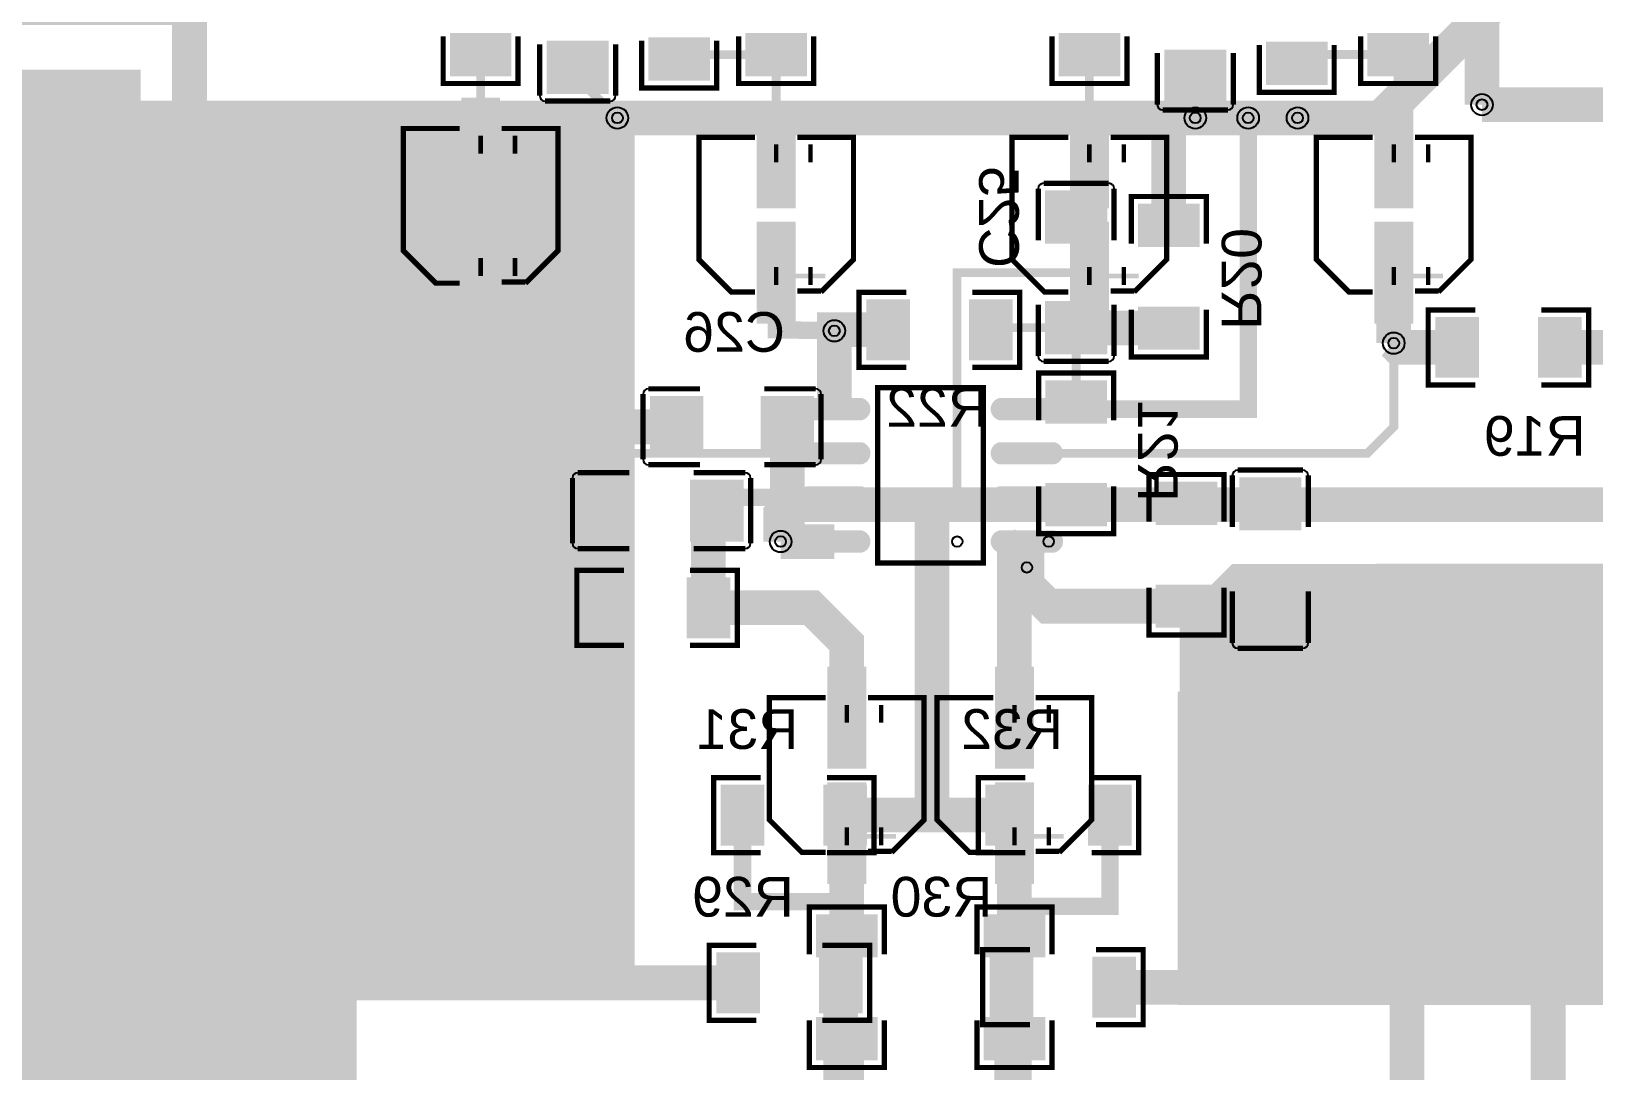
# Model space of a CAD drawing. Header units: millimetres. Extents: x 4 to 167, y 3 to 129.
# Drawn here: x 92.73 to 137.71, y 56.9 to 86.82 of the extents above; entities that cross this region are included whole.
import ezdxf

# ---------------------------------------------------------------- set-up
doc = ezdxf.new("R2010")
doc.units = ezdxf.units.MM
for name, color, linetype, true_color in [('BottomLayer', 7, 'Continuous', 0x0000ff), ('BottomPasteMaskLayer', 7, 'Continuous', 0x800000), ('BottomSilkLayer', 7, 'Continuous', 0x66cc33), ('BottomSolderMaskLayer', 7, 'Continuous', 0xaa00ff), ('Document', 7, 'Continuous', 0xffffff), ('Hole', 7, 'Continuous', 0x222222), ('Multi-Layer', 7, 'Continuous', 0xc0c0c0), ('TopLayer', 7, 'Continuous', 0xff0000), ('TopPasteMaskLayer', 7, 'Continuous', 0x808080), ('TopSilkLayer', 7, 'Continuous', 0xffcc00), ('TopSolderMaskLayer', 7, 'Continuous', 0x800080)]:
    doc.layers.add(name, color=color, linetype=linetype, true_color=true_color)
doc.styles.get("Standard").update_dxf_attribs({"font": 'arial.ttf'})

msp = doc.modelspace()

# ---------------------------------------------------------------- hatches: boundary and pattern name
at = {"layer": 'BottomLayer'}
for points in [[(109.601, 59.436), (109.601, 84.328), (89.465, 84.328), (89.338, 84.201), (89.338, 58.928)], [(123.673, 80.733), (121.945, 80.733), (121.945, 82.218), (123.673, 82.218)], [(126.327, 80.631), (124.626, 80.631), (124.626, 81.839), (126.327, 81.839)], [(117.997, 77.382), (117.997, 79.083), (116.79, 79.083), (116.79, 77.382)], [(119.747, 77.382), (119.747, 79.083), (120.955, 79.083), (120.955, 77.382)], [(123.673, 79.033), (121.945, 79.033), (121.945, 77.548), (123.673, 77.548)], [(126.327, 78.881), (124.626, 78.881), (124.626, 77.674), (126.327, 77.674)], [(134.38, 76.874), (134.38, 78.575), (133.173, 78.575), (133.173, 76.874)], [(136.13, 76.874), (136.13, 78.575), (137.338, 78.575), (137.338, 76.874)], [(123.66, 75.551), (121.959, 75.551), (121.959, 76.759), (123.66, 76.759)], [(112.053, 74.574), (112.053, 76.302), (110.568, 76.302), (110.568, 74.574)], [(113.753, 74.574), (113.753, 76.302), (115.238, 76.302), (115.238, 74.574)], [(123.66, 73.801), (121.959, 73.801), (121.959, 72.594), (123.66, 72.594)], [(126.287, 59.309), (126.287, 69.772), (126.287, 69.772), (127.508, 70.993), (142.875, 70.993), (145.034, 73.152), (163.83, 73.152), (164.338, 72.644), (164.338, 59.309), (164.338, 59.309)], [(113.806, 65.113), (113.806, 63.412), (112.599, 63.412), (112.599, 65.113)], [(115.556, 65.113), (115.556, 63.412), (116.764, 63.412), (116.764, 65.113)], [(121.426, 65.113), (121.426, 63.412), (120.219, 63.412), (120.219, 65.113)], [(123.176, 65.113), (123.176, 63.412), (124.384, 63.412), (124.384, 65.113)], [(101.971, 46.228), (101.971, 59.426), (101.981, 59.436), (90.551, 59.436), (89.535, 60.452), (89.535, 46.426), (89.338, 46.228)], [(113.679, 60.287), (113.679, 58.586), (112.472, 58.586), (112.472, 60.287)], [(115.429, 60.287), (115.429, 58.586), (116.637, 58.586), (116.637, 60.287)], [(121.553, 60.16), (121.553, 58.459), (120.346, 58.459), (120.346, 60.16)], [(123.303, 60.16), (123.303, 58.459), (124.511, 58.459), (124.511, 60.16)]]:
    msp.add_hatch(color=256, dxfattribs=at).paths.add_polyline_path(points)
at = {"layer": 'BottomPasteMaskLayer'}
for points in [[(123.573, 80.733), (123.203, 80.733), (123.103, 80.833), (123.103, 81.138), (123.003, 81.238), (122.615, 81.238), (122.515, 81.138), (122.515, 80.833), (122.415, 80.733), (122.045, 80.733), (121.945, 80.833), (121.945, 82.118), (122.045, 82.218), (123.573, 82.218), (123.673, 82.118), (123.673, 80.833)], [(126.227, 80.631), (125.865, 80.631), (125.765, 80.731), (125.765, 80.942), (125.665, 81.042), (125.287, 81.042), (125.187, 80.942), (125.187, 80.731), (125.087, 80.631), (124.726, 80.631), (124.626, 80.731), (124.626, 81.739), (124.726, 81.839), (126.227, 81.839), (126.327, 81.739), (126.327, 80.731)], [(117.997, 77.482), (117.997, 77.843), (117.897, 77.943), (117.687, 77.943), (117.587, 78.043), (117.587, 78.421), (117.687, 78.521), (117.897, 78.521), (117.997, 78.621), (117.997, 78.983), (117.897, 79.083), (116.89, 79.083), (116.79, 78.983), (116.79, 77.482), (116.89, 77.382), (117.897, 77.382)], [(119.747, 77.482), (119.747, 77.843), (119.847, 77.943), (120.058, 77.943), (120.158, 78.043), (120.158, 78.421), (120.058, 78.521), (119.847, 78.521), (119.747, 78.621), (119.747, 78.983), (119.847, 79.083), (120.855, 79.083), (120.955, 78.983), (120.955, 77.482), (120.855, 77.382), (119.847, 77.382)], [(123.573, 79.033), (123.203, 79.033), (123.103, 78.933), (123.103, 78.628), (123.003, 78.528), (122.615, 78.528), (122.515, 78.628), (122.515, 78.933), (122.415, 79.033), (122.045, 79.033), (121.945, 78.933), (121.945, 77.648), (122.045, 77.548), (123.573, 77.548), (123.673, 77.648), (123.673, 78.933)], [(126.227, 78.881), (125.865, 78.881), (125.765, 78.781), (125.765, 78.571), (125.665, 78.471), (125.287, 78.471), (125.187, 78.571), (125.187, 78.781), (125.087, 78.881), (124.726, 78.881), (124.626, 78.781), (124.626, 77.774), (124.726, 77.674), (126.227, 77.674), (126.327, 77.774), (126.327, 78.781)], [(134.38, 76.974), (134.38, 77.335), (134.28, 77.435), (134.07, 77.435), (133.97, 77.535), (133.97, 77.913), (134.07, 78.013), (134.28, 78.013), (134.38, 78.113), (134.38, 78.475), (134.28, 78.575), (133.273, 78.575), (133.173, 78.475), (133.173, 76.974), (133.273, 76.874), (134.28, 76.874)], [(136.13, 76.974), (136.13, 77.335), (136.23, 77.435), (136.441, 77.435), (136.541, 77.535), (136.541, 77.913), (136.441, 78.013), (136.23, 78.013), (136.13, 78.113), (136.13, 78.475), (136.23, 78.575), (137.238, 78.575), (137.338, 78.475), (137.338, 76.974), (137.238, 76.874), (136.23, 76.874)], [(123.56, 75.551), (123.198, 75.551), (123.098, 75.651), (123.098, 75.862), (122.998, 75.962), (122.62, 75.962), (122.52, 75.862), (122.52, 75.651), (122.42, 75.551), (122.059, 75.551), (121.959, 75.651), (121.959, 76.659), (122.059, 76.759), (123.56, 76.759), (123.66, 76.659), (123.66, 75.651)], [(112.053, 74.674), (112.053, 75.044), (111.953, 75.144), (111.648, 75.144), (111.548, 75.244), (111.548, 75.632), (111.648, 75.732), (111.953, 75.732), (112.053, 75.832), (112.053, 76.202), (111.953, 76.302), (110.668, 76.302), (110.568, 76.202), (110.568, 74.674), (110.668, 74.574), (111.953, 74.574)], [(113.753, 74.674), (113.753, 75.044), (113.853, 75.144), (114.158, 75.144), (114.258, 75.244), (114.258, 75.632), (114.158, 75.732), (113.853, 75.732), (113.753, 75.832), (113.753, 76.202), (113.853, 76.302), (115.138, 76.302), (115.238, 76.202), (115.238, 74.674), (115.138, 74.574), (113.853, 74.574)], [(123.56, 73.801), (123.198, 73.801), (123.098, 73.701), (123.098, 73.491), (122.998, 73.391), (122.62, 73.391), (122.52, 73.491), (122.52, 73.701), (122.42, 73.801), (122.059, 73.801), (121.959, 73.701), (121.959, 72.694), (122.059, 72.594), (123.56, 72.594), (123.66, 72.694), (123.66, 73.701)], [(113.806, 65.013), (113.806, 64.651), (113.706, 64.551), (113.496, 64.551), (113.396, 64.451), (113.396, 64.073), (113.496, 63.973), (113.706, 63.973), (113.806, 63.873), (113.806, 63.512), (113.706, 63.412), (112.699, 63.412), (112.599, 63.512), (112.599, 65.013), (112.699, 65.113), (113.706, 65.113)], [(115.556, 65.013), (115.556, 64.651), (115.656, 64.551), (115.867, 64.551), (115.967, 64.451), (115.967, 64.073), (115.867, 63.973), (115.656, 63.973), (115.556, 63.873), (115.556, 63.512), (115.656, 63.412), (116.664, 63.412), (116.764, 63.512), (116.764, 65.013), (116.664, 65.113), (115.656, 65.113)], [(121.426, 65.013), (121.426, 64.651), (121.326, 64.551), (121.116, 64.551), (121.016, 64.451), (121.016, 64.073), (121.116, 63.973), (121.326, 63.973), (121.426, 63.873), (121.426, 63.512), (121.326, 63.412), (120.319, 63.412), (120.219, 63.512), (120.219, 65.013), (120.319, 65.113), (121.326, 65.113)], [(123.176, 65.013), (123.176, 64.651), (123.276, 64.551), (123.487, 64.551), (123.587, 64.451), (123.587, 64.073), (123.487, 63.973), (123.276, 63.973), (123.176, 63.873), (123.176, 63.512), (123.276, 63.412), (124.284, 63.412), (124.384, 63.512), (124.384, 65.013), (124.284, 65.113), (123.276, 65.113)], [(113.679, 60.187), (113.679, 59.825), (113.579, 59.725), (113.369, 59.725), (113.269, 59.625), (113.269, 59.247), (113.369, 59.147), (113.579, 59.147), (113.679, 59.047), (113.679, 58.686), (113.579, 58.586), (112.572, 58.586), (112.472, 58.686), (112.472, 60.187), (112.572, 60.287), (113.579, 60.287)], [(115.429, 60.187), (115.429, 59.825), (115.529, 59.725), (115.74, 59.725), (115.84, 59.625), (115.84, 59.247), (115.74, 59.147), (115.529, 59.147), (115.429, 59.047), (115.429, 58.686), (115.529, 58.586), (116.537, 58.586), (116.637, 58.686), (116.637, 60.187), (116.537, 60.287), (115.529, 60.287)], [(121.553, 60.06), (121.553, 59.698), (121.453, 59.598), (121.243, 59.598), (121.143, 59.498), (121.143, 59.12), (121.243, 59.02), (121.453, 59.02), (121.553, 58.92), (121.553, 58.559), (121.453, 58.459), (120.446, 58.459), (120.346, 58.559), (120.346, 60.06), (120.446, 60.16), (121.453, 60.16)], [(123.303, 60.06), (123.303, 59.698), (123.403, 59.598), (123.614, 59.598), (123.714, 59.498), (123.714, 59.12), (123.614, 59.02), (123.403, 59.02), (123.303, 58.92), (123.303, 58.559), (123.403, 58.459), (124.411, 58.459), (124.511, 58.559), (124.511, 60.06), (124.411, 60.16), (123.403, 60.16)]]:
    msp.add_hatch(color=256, dxfattribs=at).paths.add_polyline_path(points)
at = {"layer": 'BottomSolderMaskLayer'}
for points in [[(123.703, 80.711), (121.916, 80.711), (121.916, 82.24), (123.703, 82.24)], [(126.363, 80.613), (124.59, 80.613), (124.59, 81.857), (126.363, 81.857)], [(118.023, 77.356), (118.023, 79.108), (116.764, 79.108), (116.764, 77.356)], [(119.722, 77.356), (119.722, 79.108), (120.98, 79.108), (120.98, 77.356)], [(123.703, 79.055), (121.916, 79.055), (121.916, 77.526), (123.703, 77.526)], [(126.363, 78.899), (124.59, 78.899), (124.59, 77.656), (126.363, 77.656)], [(134.406, 76.848), (134.406, 78.6), (133.147, 78.6), (133.147, 76.848)], [(136.105, 76.848), (136.105, 78.6), (137.363, 78.6), (137.363, 76.848)], [(123.696, 75.533), (121.923, 75.533), (121.923, 76.777), (123.696, 76.777)], [(112.079, 74.549), (112.079, 76.328), (110.543, 76.328), (110.543, 74.549)], [(113.728, 74.549), (113.728, 76.328), (115.264, 76.328), (115.264, 74.549)], [(123.696, 73.819), (121.923, 73.819), (121.923, 72.576), (123.696, 72.576)], [(113.832, 65.138), (113.832, 63.386), (112.573, 63.386), (112.573, 65.138)], [(115.531, 65.138), (115.531, 63.386), (116.789, 63.386), (116.789, 65.138)], [(121.452, 65.138), (121.452, 63.386), (120.193, 63.386), (120.193, 65.138)], [(123.151, 65.138), (123.151, 63.386), (124.409, 63.386), (124.409, 65.138)], [(113.705, 60.312), (113.705, 58.56), (112.446, 58.56), (112.446, 60.312)], [(115.404, 60.312), (115.404, 58.56), (116.662, 58.56), (116.662, 60.312)], [(121.579, 60.185), (121.579, 58.433), (120.32, 58.433), (120.32, 60.185)], [(123.278, 60.185), (123.278, 58.433), (124.536, 58.433), (124.536, 60.185)]]:
    msp.add_hatch(color=256, dxfattribs=at).paths.add_polyline_path(points)
at = {"layer": 'Document'}
for points in [[(105.6, 83.819), (105.729, 83.819), (105.729, 83.303), (105.6, 83.303)], [(114.109, 83.565), (114.238, 83.565), (114.238, 83.049), (114.109, 83.049)], [(123.126, 83.565), (123.255, 83.565), (123.255, 83.049), (123.126, 83.049)], [(131.889, 83.565), (132.018, 83.565), (132.018, 83.049), (131.889, 83.049)], [(105.234, 79.97), (106.094, 79.97), (106.094, 80.099), (105.234, 80.099)], [(105.6, 79.777), (105.729, 79.777), (105.729, 80.293), (105.6, 80.293)], [(113.743, 79.716), (114.603, 79.716), (114.603, 79.845), (113.743, 79.845)], [(114.109, 79.523), (114.238, 79.523), (114.238, 80.039), (114.109, 80.039)], [(122.76, 79.716), (123.62, 79.716), (123.62, 79.845), (122.76, 79.845)], [(123.126, 79.523), (123.255, 79.523), (123.255, 80.039), (123.126, 80.039)], [(131.523, 79.716), (132.383, 79.716), (132.383, 79.845), (131.523, 79.845)], [(131.889, 79.523), (132.018, 79.523), (132.018, 80.039), (131.889, 80.039)], [(116.141, 67.436), (116.27, 67.436), (116.27, 66.92), (116.141, 66.92)], [(120.967, 67.436), (121.096, 67.436), (121.096, 66.92), (120.967, 66.92)], [(116.141, 63.394), (116.27, 63.394), (116.27, 63.91), (116.141, 63.91)], [(120.967, 63.394), (121.096, 63.394), (121.096, 63.91), (120.967, 63.91)], [(115.775, 63.587), (116.635, 63.587), (116.635, 63.716), (115.775, 63.716)], [(120.601, 63.587), (121.461, 63.587), (121.461, 63.716), (120.601, 63.716)]]:
    msp.add_hatch(color=256, dxfattribs=at).paths.add_polyline_path(points)
at = {"layer": 'TopLayer'}
for points in [[(104.814, 86.755), (106.515, 86.755), (106.515, 85.548), (104.814, 85.548)], [(107.594, 86.526), (109.322, 86.526), (109.322, 85.041), (107.594, 85.041)], [(110.529, 86.628), (112.23, 86.628), (112.23, 85.421), (110.529, 85.421)], [(113.323, 86.755), (115.024, 86.755), (115.024, 85.548), (113.323, 85.548)], [(122.34, 86.755), (124.041, 86.755), (124.041, 85.548), (122.34, 85.548)], [(128.309, 86.501), (130.01, 86.501), (130.01, 85.294), (128.309, 85.294)], [(131.23, 86.755), (132.931, 86.755), (132.931, 85.548), (131.23, 85.548)], [(125.374, 86.272), (127.102, 86.272), (127.102, 84.787), (125.374, 84.787)], [(105.114, 82.049), (105.114, 84.849), (106.214, 84.849), (106.214, 82.049)], [(113.623, 81.795), (113.623, 84.595), (114.723, 84.595), (114.723, 81.795)], [(122.64, 81.795), (122.64, 84.595), (123.74, 84.595), (123.74, 81.795)], [(131.403, 81.795), (131.403, 84.595), (132.503, 84.595), (132.503, 81.795)], [(105.114, 78.728), (105.114, 81.528), (106.214, 81.528), (106.214, 78.728)], [(113.623, 78.474), (113.623, 81.274), (114.723, 81.274), (114.723, 78.474)], [(122.64, 78.474), (122.64, 81.274), (123.74, 81.274), (123.74, 78.474)], [(131.403, 78.474), (131.403, 81.274), (132.503, 81.274), (132.503, 78.474)], [(115.117, 75.652, -0.785398), (115.117, 76.24), (116.574, 76.24, -0.785398), (116.574, 75.652)], [(120.662, 75.652, -0.785398), (120.662, 76.24), (122.119, 76.24, -0.785398), (122.119, 75.652)], [(115.117, 74.382, -0.785398), (115.117, 74.97), (116.574, 74.97, -0.785398), (116.574, 74.382)], [(120.662, 74.382, -0.785398), (120.662, 74.97), (122.119, 74.97, -0.785398), (122.119, 74.382)], [(110.021, 72.161), (110.021, 73.889), (108.536, 73.889), (108.536, 72.161)], [(111.721, 72.161), (111.721, 73.889), (113.206, 73.889), (113.206, 72.161)], [(125.134, 72.63), (126.835, 72.63), (126.835, 73.838), (125.134, 73.838)], [(127.533, 72.478), (129.261, 72.478), (129.261, 73.963), (127.533, 73.963)], [(115.117, 73.112, -0.785398), (115.117, 73.7), (116.574, 73.7, -0.785398), (116.574, 73.112)], [(120.662, 73.112, -0.785398), (120.662, 73.7), (122.119, 73.7, -0.785398), (122.119, 73.112)], [(153.924, 72.009), (153.924, 73.66), (144.907, 73.66), (142.748, 71.501), (131.445, 71.501), (131.445, 68.834), (130.429, 67.818), (125.73, 67.818), (125.73, 58.801), (153.797, 58.801), (153.924, 58.928)], [(115.117, 71.842, -0.785398), (115.117, 72.43), (116.574, 72.43, -0.785398), (116.574, 71.842)], [(120.662, 71.842, -0.785398), (120.662, 72.43), (122.119, 72.43, -0.785398), (122.119, 71.842)], [(109.869, 69.381), (109.869, 71.082), (108.662, 71.082), (108.662, 69.381)], [(111.619, 69.381), (111.619, 71.082), (112.827, 71.082), (112.827, 69.381)], [(125.134, 70.88), (126.835, 70.88), (126.835, 69.673), (125.134, 69.673)], [(127.533, 70.778), (129.261, 70.778), (129.261, 69.293), (127.533, 69.293)], [(115.655, 65.666), (115.655, 68.466), (116.755, 68.466), (116.755, 65.666)], [(120.481, 65.666), (120.481, 68.466), (121.581, 68.466), (121.581, 65.666)], [(115.655, 62.345), (115.655, 65.145), (116.755, 65.145), (116.755, 62.345)], [(120.481, 62.345), (120.481, 65.145), (121.581, 65.145), (121.581, 62.345)], [(117.056, 60.184), (115.355, 60.184), (115.355, 61.392), (117.056, 61.392)], [(121.882, 60.184), (120.181, 60.184), (120.181, 61.392), (121.882, 61.392)], [(117.056, 58.434), (115.355, 58.434), (115.355, 57.227), (117.056, 57.227)], [(121.882, 58.434), (120.181, 58.434), (120.181, 57.227), (121.882, 57.227)]]:
    msp.add_hatch(color=256, dxfattribs=at).paths.add_polyline_path(points)
at = {"layer": 'TopPasteMaskLayer'}
for points in [[(104.914, 86.755), (105.275, 86.755), (105.375, 86.655), (105.375, 86.445), (105.475, 86.345), (105.853, 86.345), (105.953, 86.445), (105.953, 86.655), (106.053, 86.755), (106.415, 86.755), (106.515, 86.655), (106.515, 85.648), (106.415, 85.548), (104.914, 85.548), (104.814, 85.648), (104.814, 86.655)], [(107.694, 86.526), (108.064, 86.526), (108.164, 86.426), (108.164, 86.121), (108.264, 86.021), (108.652, 86.021), (108.752, 86.121), (108.752, 86.426), (108.852, 86.526), (109.222, 86.526), (109.322, 86.426), (109.322, 85.141), (109.222, 85.041), (107.694, 85.041), (107.594, 85.141), (107.594, 86.426)], [(110.629, 86.628), (110.99, 86.628), (111.09, 86.528), (111.09, 86.318), (111.19, 86.218), (111.568, 86.218), (111.668, 86.318), (111.668, 86.528), (111.768, 86.628), (112.13, 86.628), (112.23, 86.528), (112.23, 85.521), (112.13, 85.421), (110.629, 85.421), (110.529, 85.521), (110.529, 86.528)], [(113.423, 86.755), (113.784, 86.755), (113.884, 86.655), (113.884, 86.445), (113.984, 86.345), (114.362, 86.345), (114.462, 86.445), (114.462, 86.655), (114.562, 86.755), (114.924, 86.755), (115.024, 86.655), (115.024, 85.648), (114.924, 85.548), (113.423, 85.548), (113.323, 85.648), (113.323, 86.655)], [(122.44, 86.755), (122.801, 86.755), (122.901, 86.655), (122.901, 86.445), (123.001, 86.345), (123.379, 86.345), (123.479, 86.445), (123.479, 86.655), (123.579, 86.755), (123.941, 86.755), (124.041, 86.655), (124.041, 85.648), (123.941, 85.548), (122.44, 85.548), (122.34, 85.648), (122.34, 86.655)], [(128.409, 86.501), (128.77, 86.501), (128.87, 86.401), (128.87, 86.191), (128.97, 86.091), (129.348, 86.091), (129.448, 86.191), (129.448, 86.401), (129.548, 86.501), (129.91, 86.501), (130.01, 86.401), (130.01, 85.394), (129.91, 85.294), (128.409, 85.294), (128.309, 85.394), (128.309, 86.401)], [(131.33, 86.755), (131.691, 86.755), (131.791, 86.655), (131.791, 86.445), (131.891, 86.345), (132.269, 86.345), (132.369, 86.445), (132.369, 86.655), (132.469, 86.755), (132.831, 86.755), (132.931, 86.655), (132.931, 85.648), (132.831, 85.548), (131.33, 85.548), (131.23, 85.648), (131.23, 86.655)], [(125.474, 86.272), (125.845, 86.272), (125.945, 86.172), (125.945, 85.867), (126.045, 85.767), (126.432, 85.767), (126.532, 85.867), (126.532, 86.172), (126.632, 86.272), (127.002, 86.272), (127.102, 86.172), (127.102, 84.887), (127.002, 84.787), (125.474, 84.787), (125.374, 84.887), (125.374, 86.172)], [(105.114, 82.049), (105.114, 84.849), (106.214, 84.849), (106.214, 82.049)], [(113.623, 81.795), (113.623, 84.595), (114.723, 84.595), (114.723, 81.795)], [(122.64, 81.795), (122.64, 84.595), (123.74, 84.595), (123.74, 81.795)], [(131.403, 81.795), (131.403, 84.595), (132.503, 84.595), (132.503, 81.795)], [(105.114, 78.728), (105.114, 81.528), (106.214, 81.528), (106.214, 78.728)], [(113.623, 78.474), (113.623, 81.274), (114.723, 81.274), (114.723, 78.474)], [(122.64, 78.474), (122.64, 81.274), (123.74, 81.274), (123.74, 78.474)], [(131.403, 78.474), (131.403, 81.274), (132.503, 81.274), (132.503, 78.474)], [(115.117, 75.652, -0.785398), (115.117, 76.24), (116.574, 76.24, -0.785398), (116.574, 75.652)], [(120.662, 75.652, -0.785398), (120.662, 76.24), (122.119, 76.24, -0.785398), (122.119, 75.652)], [(115.117, 74.382, -0.785398), (115.117, 74.97), (116.574, 74.97, -0.785398), (116.574, 74.382)], [(120.662, 74.382, -0.785398), (120.662, 74.97), (122.119, 74.97, -0.785398), (122.119, 74.382)], [(110.021, 72.261), (110.021, 72.631), (109.921, 72.731), (109.616, 72.731), (109.516, 72.831), (109.516, 73.219), (109.616, 73.319), (109.921, 73.319), (110.021, 73.419), (110.021, 73.789), (109.921, 73.889), (108.636, 73.889), (108.536, 73.789), (108.536, 72.261), (108.636, 72.161), (109.921, 72.161)], [(111.721, 72.261), (111.721, 72.631), (111.821, 72.731), (112.126, 72.731), (112.226, 72.831), (112.226, 73.219), (112.126, 73.319), (111.821, 73.319), (111.721, 73.419), (111.721, 73.789), (111.821, 73.889), (113.106, 73.889), (113.206, 73.789), (113.206, 72.261), (113.106, 72.161), (111.821, 72.161)], [(125.234, 72.63), (125.595, 72.63), (125.695, 72.73), (125.695, 72.941), (125.795, 73.041), (126.173, 73.041), (126.273, 72.941), (126.273, 72.73), (126.373, 72.63), (126.735, 72.63), (126.835, 72.73), (126.835, 73.738), (126.735, 73.838), (125.234, 73.838), (125.134, 73.738), (125.134, 72.73)], [(127.633, 72.478), (128.004, 72.478), (128.104, 72.578), (128.104, 72.883), (128.204, 72.983), (128.591, 72.983), (128.691, 72.883), (128.691, 72.578), (128.791, 72.478), (129.161, 72.478), (129.261, 72.578), (129.261, 73.863), (129.161, 73.963), (127.633, 73.963), (127.533, 73.863), (127.533, 72.578)], [(115.117, 73.112, -0.785398), (115.117, 73.7), (116.574, 73.7, -0.785398), (116.574, 73.112)], [(120.662, 73.112, -0.785398), (120.662, 73.7), (122.119, 73.7, -0.785398), (122.119, 73.112)], [(115.117, 71.842, -0.785398), (115.117, 72.43), (116.574, 72.43, -0.785398), (116.574, 71.842)], [(120.662, 71.842, -0.785398), (120.662, 72.43), (122.119, 72.43, -0.785398), (122.119, 71.842)], [(109.869, 69.481), (109.869, 69.842), (109.769, 69.942), (109.559, 69.942), (109.459, 70.042), (109.459, 70.42), (109.559, 70.52), (109.769, 70.52), (109.869, 70.62), (109.869, 70.982), (109.769, 71.082), (108.762, 71.082), (108.662, 70.982), (108.662, 69.481), (108.762, 69.381), (109.769, 69.381)], [(111.619, 69.481), (111.619, 69.842), (111.719, 69.942), (111.93, 69.942), (112.03, 70.042), (112.03, 70.42), (111.93, 70.52), (111.719, 70.52), (111.619, 70.62), (111.619, 70.982), (111.719, 71.082), (112.727, 71.082), (112.827, 70.982), (112.827, 69.481), (112.727, 69.381), (111.719, 69.381)], [(125.234, 70.88), (125.595, 70.88), (125.695, 70.78), (125.695, 70.57), (125.795, 70.47), (126.173, 70.47), (126.273, 70.57), (126.273, 70.78), (126.373, 70.88), (126.735, 70.88), (126.835, 70.78), (126.835, 69.773), (126.735, 69.673), (125.234, 69.673), (125.134, 69.773), (125.134, 70.78)], [(127.633, 70.778), (128.004, 70.778), (128.104, 70.678), (128.104, 70.373), (128.204, 70.273), (128.591, 70.273), (128.691, 70.373), (128.691, 70.678), (128.791, 70.778), (129.161, 70.778), (129.261, 70.678), (129.261, 69.393), (129.161, 69.293), (127.633, 69.293), (127.533, 69.393), (127.533, 70.678)], [(115.655, 65.666), (115.655, 68.466), (116.755, 68.466), (116.755, 65.666)], [(120.481, 65.666), (120.481, 68.466), (121.581, 68.466), (121.581, 65.666)], [(115.655, 62.345), (115.655, 65.145), (116.755, 65.145), (116.755, 62.345)], [(120.481, 62.345), (120.481, 65.145), (121.581, 65.145), (121.581, 62.345)], [(116.956, 60.184), (116.594, 60.184), (116.494, 60.284), (116.494, 60.495), (116.394, 60.595), (116.016, 60.595), (115.916, 60.495), (115.916, 60.284), (115.816, 60.184), (115.455, 60.184), (115.355, 60.284), (115.355, 61.292), (115.455, 61.392), (116.956, 61.392), (117.056, 61.292), (117.056, 60.284)], [(121.782, 60.184), (121.42, 60.184), (121.32, 60.284), (121.32, 60.495), (121.22, 60.595), (120.842, 60.595), (120.742, 60.495), (120.742, 60.284), (120.642, 60.184), (120.281, 60.184), (120.181, 60.284), (120.181, 61.292), (120.281, 61.392), (121.782, 61.392), (121.882, 61.292), (121.882, 60.284)], [(116.956, 58.434), (116.594, 58.434), (116.494, 58.334), (116.494, 58.124), (116.394, 58.024), (116.016, 58.024), (115.916, 58.124), (115.916, 58.334), (115.816, 58.434), (115.455, 58.434), (115.355, 58.334), (115.355, 57.327), (115.455, 57.227), (116.956, 57.227), (117.056, 57.327), (117.056, 58.334)], [(121.782, 58.434), (121.42, 58.434), (121.32, 58.334), (121.32, 58.124), (121.22, 58.024), (120.842, 58.024), (120.742, 58.124), (120.742, 58.334), (120.642, 58.434), (120.281, 58.434), (120.181, 58.334), (120.181, 57.327), (120.281, 57.227), (121.782, 57.227), (121.882, 57.327), (121.882, 58.334)]]:
    msp.add_hatch(color=256, dxfattribs=at).paths.add_polyline_path(points)
at = {"layer": 'TopSilkLayer'}
for points in [[(106.589, 83.819), (106.718, 83.819), (106.718, 83.303), (106.589, 83.303)], [(115.098, 83.565), (115.227, 83.565), (115.227, 83.049), (115.098, 83.049)], [(124.115, 83.565), (124.244, 83.565), (124.244, 83.049), (124.115, 83.049)], [(132.878, 83.565), (133.007, 83.565), (133.007, 83.049), (132.878, 83.049)], [(106.223, 79.97), (107.083, 79.97), (107.083, 80.099), (106.223, 80.099)], [(106.589, 79.777), (106.718, 79.777), (106.718, 80.293), (106.589, 80.293)], [(114.732, 79.716), (115.592, 79.716), (115.592, 79.845), (114.732, 79.845)], [(115.098, 79.523), (115.227, 79.523), (115.227, 80.039), (115.098, 80.039)], [(123.749, 79.716), (124.609, 79.716), (124.609, 79.845), (123.749, 79.845)], [(124.115, 79.523), (124.244, 79.523), (124.244, 80.039), (124.115, 80.039)], [(132.512, 79.716), (133.372, 79.716), (133.372, 79.845), (132.512, 79.845)], [(132.878, 79.523), (133.007, 79.523), (133.007, 80.039), (132.878, 80.039)], [(117.13, 67.436), (117.259, 67.436), (117.259, 66.92), (117.13, 66.92)], [(121.956, 67.436), (122.085, 67.436), (122.085, 66.92), (121.956, 66.92)], [(117.13, 63.394), (117.259, 63.394), (117.259, 63.91), (117.13, 63.91)], [(121.956, 63.394), (122.085, 63.394), (122.085, 63.91), (121.956, 63.91)], [(116.764, 63.587), (117.624, 63.587), (117.624, 63.716), (116.764, 63.716)], [(121.59, 63.587), (122.45, 63.587), (122.45, 63.716), (121.59, 63.716)]]:
    msp.add_hatch(color=256, dxfattribs=at).paths.add_polyline_path(points)
at = {"layer": 'TopSolderMaskLayer'}
for points in [[(104.778, 86.773), (106.55, 86.773), (106.55, 85.53), (104.778, 85.53)], [(107.565, 86.548), (109.352, 86.548), (109.352, 85.019), (107.565, 85.019)], [(110.493, 86.646), (112.265, 86.646), (112.265, 85.403), (110.493, 85.403)], [(113.287, 86.773), (115.06, 86.773), (115.06, 85.53), (113.287, 85.53)], [(122.304, 86.773), (124.077, 86.773), (124.077, 85.53), (122.304, 85.53)], [(128.273, 86.519), (130.046, 86.519), (130.046, 85.276), (128.273, 85.276)], [(131.194, 86.773), (132.967, 86.773), (132.967, 85.53), (131.194, 85.53)], [(125.345, 86.294), (127.132, 86.294), (127.132, 84.765), (125.345, 84.765)], [(105.104, 81.984), (105.104, 84.913), (106.224, 84.913), (106.224, 81.984)], [(113.613, 81.73), (113.613, 84.659), (114.733, 84.659), (114.733, 81.73)], [(122.63, 81.73), (122.63, 84.659), (123.75, 84.659), (123.75, 81.73)], [(131.393, 81.73), (131.393, 84.659), (132.513, 84.659), (132.513, 81.73)], [(105.104, 78.663), (105.104, 81.592), (106.224, 81.592), (106.224, 78.663)], [(113.613, 78.409), (113.613, 81.338), (114.733, 81.338), (114.733, 78.409)], [(122.63, 78.409), (122.63, 81.338), (123.75, 81.338), (123.75, 78.409)], [(131.393, 78.409), (131.393, 81.338), (132.513, 81.338), (132.513, 78.409)], [(115.054, 75.627, -0.785398), (115.054, 76.266), (116.637, 76.266, -0.785398), (116.637, 75.627)], [(120.599, 75.627, -0.785398), (120.599, 76.266), (122.182, 76.266, -0.785398), (122.182, 75.627)], [(115.054, 74.357, -0.785398), (115.054, 74.996), (116.637, 74.996, -0.785398), (116.637, 74.357)], [(120.599, 74.357, -0.785398), (120.599, 74.996), (122.182, 74.996, -0.785398), (122.182, 74.357)], [(110.047, 72.136), (110.047, 73.915), (108.511, 73.915), (108.511, 72.136)], [(111.696, 72.136), (111.696, 73.915), (113.232, 73.915), (113.232, 72.136)], [(125.098, 72.612), (126.871, 72.612), (126.871, 73.856), (125.098, 73.856)], [(127.504, 72.456), (129.291, 72.456), (129.291, 73.985), (127.504, 73.985)], [(115.054, 73.087, -0.785398), (115.054, 73.726), (116.637, 73.726, -0.785398), (116.637, 73.087)], [(120.599, 73.087, -0.785398), (120.599, 73.726), (122.182, 73.726, -0.785398), (122.182, 73.087)], [(115.054, 71.817, -0.785398), (115.054, 72.456), (116.637, 72.456, -0.785398), (116.637, 71.817)], [(120.599, 71.817, -0.785398), (120.599, 72.456), (122.182, 72.456, -0.785398), (122.182, 71.817)], [(109.895, 69.355), (109.895, 71.107), (108.636, 71.107), (108.636, 69.355)], [(111.594, 69.355), (111.594, 71.107), (112.852, 71.107), (112.852, 69.355)], [(125.098, 70.898), (126.871, 70.898), (126.871, 69.655), (125.098, 69.655)], [(127.504, 70.8), (129.291, 70.8), (129.291, 69.271), (127.504, 69.271)], [(115.645, 65.601), (115.645, 68.53), (116.765, 68.53), (116.765, 65.601)], [(120.471, 65.601), (120.471, 68.53), (121.591, 68.53), (121.591, 65.601)], [(115.645, 62.28), (115.645, 65.209), (116.765, 65.209), (116.765, 62.28)], [(120.471, 62.28), (120.471, 65.209), (121.591, 65.209), (121.591, 62.28)], [(117.092, 60.166), (115.319, 60.166), (115.319, 61.41), (117.092, 61.41)], [(121.918, 60.166), (120.145, 60.166), (120.145, 61.41), (121.918, 61.41)], [(117.092, 58.452), (115.319, 58.452), (115.319, 57.209), (117.092, 57.209)], [(121.918, 58.452), (120.145, 58.452), (120.145, 57.209), (121.918, 57.209)]]:
    msp.add_hatch(color=256, dxfattribs=at).paths.add_polyline_path(points)

# ---------------------------------------------------------------- linework, layer by layer
at = {"layer": 'BottomLayer'}
for points, const_width in [([(129.183, 84.328), (131.572, 84.328), (135.763, 88.519), (136.906, 88.519)], 1), ([(134.493, 84.709), (149.814, 84.709)], 1), ([(109.601, 84.328), (89.338, 84.328)], 1), ([(109.601, 84.328), (127.762, 84.328)], 1), ([(109.601, 84.328), (109.601, 59.436)], 1), ([(125.476, 81.234), (125.476, 84.328)], 1), ([(127.762, 84.328), (129.183, 84.328)], 1), ([(122.809, 81.476), (122.809, 84.328)], 0.254), ([(115.845, 78.202), (115.845, 78.232), (117.394, 78.232)], 1), ([(122.809, 78.291), (125.476, 78.278)], 1), ([(120.351, 78.232), (120.409, 78.291), (122.809, 78.291)], 0.254), ([(122.809, 76.154), (122.809, 78.291)], 0.254), ([(131.953, 77.846), (132.076, 77.724), (133.776, 77.724)], 1), ([(122.809, 73.198), (140.762, 73.198), (141.941, 74.376), (141.941, 77.724)], 1), ([(136.734, 77.724), (138.983, 77.724)], 1), ([(111.311, 75.438), (108.839, 75.438)], 1), ([(114.496, 75.438), (114.496, 72.332), (114.3, 72.136)], 1), ([(122.809, 73.198), (114.6, 73.198), (114.3, 72.898), (114.3, 72.136)], 1), ([(118.66, 73.198), (118.66, 64.262)], 1), ([(126.287, 59.309), (126.287, 69.772), (127.508, 70.993), (142.875, 70.993), (145.034, 73.152), (164.338, 73.152)], 1), ([(116.033, 59.436), (116.033, 61.768), (113.203, 61.768), (113.203, 64.262)], 0.5), ([(116.16, 64.262), (120.822, 64.262)], 1), ([(120.95, 59.309), (120.95, 61.64), (123.78, 61.64), (123.78, 64.262)], 0.5), ([(113.076, 59.436), (89.337, 59.436)], 1), ([(116.205, 56.515), (116.033, 56.687), (116.033, 59.436)], 1), ([(101.844, 51.562), (101.844, 59.436), (97.145, 59.436)], 0.5), ([(121.031, 56.388), (120.949, 56.47), (120.949, 59.309)], 1), ([(123.907, 59.309), (164.338, 59.309)], 1), ([(132.334, 49.853), (132.334, 59.309)], 1), ([(136.398, 49.853), (136.398, 59.309)], 1)]:
    msp.add_lwpolyline(points, dxfattribs=dict(at, const_width=const_width))
at = {"layer": 'BottomSilkLayer', "const_width": 0.152}
for points in [[(121.717, 82.294), (121.717, 80.809)], [(123.749, 82.447), (121.869, 82.447)], [(123.902, 80.809), (123.902, 82.294)], [(126.555, 80.707), (126.555, 82.067), (124.397, 82.067), (124.397, 80.707)], [(117.921, 77.153), (116.561, 77.153), (116.561, 79.311), (117.921, 79.311)], [(119.823, 77.153), (121.183, 77.153), (121.183, 79.311), (119.823, 79.311)], [(121.717, 77.472), (121.717, 78.957)], [(123.902, 78.957), (123.902, 77.472)], [(126.555, 78.805), (126.555, 77.445), (124.397, 77.445), (124.397, 78.805)], [(134.304, 76.645), (132.944, 76.645), (132.944, 78.803), (134.304, 78.803)], [(136.206, 76.645), (137.566, 76.645), (137.566, 78.803), (136.206, 78.803)], [(123.749, 77.32), (121.869, 77.32)], [(123.888, 75.627), (123.888, 76.987), (121.73, 76.987), (121.73, 75.627)], [(110.492, 76.531), (111.977, 76.531)], [(115.314, 76.531), (113.829, 76.531)], [(110.34, 74.498), (110.34, 76.378)], [(115.467, 74.498), (115.467, 76.378)], [(111.977, 74.346), (110.492, 74.346)], [(113.829, 74.346), (115.314, 74.346)], [(123.888, 73.725), (123.888, 72.365), (121.73, 72.365), (121.73, 73.725)], [(113.73, 65.341), (112.37, 65.341), (112.37, 63.183), (113.73, 63.183)], [(115.632, 65.341), (116.992, 65.341), (116.992, 63.183), (115.632, 63.183)], [(121.35, 65.341), (119.99, 65.341), (119.99, 63.183), (121.35, 63.183)], [(123.252, 65.341), (124.612, 65.341), (124.612, 63.183), (123.252, 63.183)], [(113.603, 60.515), (112.243, 60.515), (112.243, 58.357), (113.603, 58.357)], [(115.505, 60.515), (116.865, 60.515), (116.865, 58.357), (115.505, 58.357)], [(121.477, 60.388), (120.117, 60.388), (120.117, 58.23), (121.477, 58.23)], [(123.379, 60.388), (124.739, 60.388), (124.739, 58.23), (123.379, 58.23)]]:
    msp.add_lwpolyline(points, dxfattribs=at)
at = {"layer": 'BottomSilkLayer'}
for centre, start, end in [((121.869, 82.294), 90, 180), ((123.749, 82.294), 0, 90), ((121.869, 77.472), 180, 270), ((123.749, 77.472), 270, 0), ((110.492, 76.378), 90, 180), ((115.314, 76.378), 0, 90), ((110.492, 74.498), 180, 270), ((115.314, 74.498), 270, 360)]:
    msp.add_arc(centre, 0.152, start, end, dxfattribs=at)
at = {"layer": 'Document'}
msp.add_circle((122.018, 72.136), 0.15, dxfattribs=at)
at = {"layer": 'Hole'}
for centre in [(134.493, 84.709), (109.601, 84.328), (126.238, 84.328), (127.762, 84.328), (129.183, 84.328), (115.846, 78.201), (131.953, 77.846), (114.3, 72.136)]:
    msp.add_circle(centre, 0.155, dxfattribs=at)
at = {"layer": 'Multi-Layer'}
for centre in [(109.601, 84.328), (126.238, 84.328), (127.762, 84.328), (129.183, 84.328), (134.493, 84.709), (115.846, 78.201), (131.953, 77.846), (114.3, 72.136)]:
    msp.add_circle(centre, 0.31, dxfattribs=at)
at = {"layer": 'TopLayer'}
for points, const_width in [([(134.493, 88.9), (134.493, 84.709)], 1), ([(154.94, 44.666), (151.854, 44.666), (150.876, 43.688), (150.876, 41.529), (147.828, 38.481), (98.171, 38.481), (97.282, 39.37), (97.282, 87.503), (84.582, 87.503)], 1), ([(105.664, 86.151), (105.664, 83.449)], 0.254), ([(111.379, 86.024), (111.506, 86.151), (114.173, 86.151)], 0.254), ([(114.173, 86.151), (114.173, 83.195)], 0.254), ([(123.19, 86.151), (123.19, 83.195)], 0.254), ([(126.238, 85.53), (126.238, 84.328)], 1), ([(129.159, 85.898), (129.413, 86.152), (132.08, 86.152)], 0.254), ([(132.08, 86.151), (132.08, 83.322), (131.953, 83.195)], 0.254), ([(150.368, 35.738), (150.368, 36.703), (95.377, 36.703), (95.377, 85.217), (81.28, 85.217)], 1), ([(108.458, 85.784), (108.458, 85.471), (109.601, 84.328)], 0.254), ([(150.241, 20.493), (150.241, 22.987), (146.304, 22.987), (146.304, 34.798), (93.599, 34.798), (93.599, 83.185), (74.93, 83.185), (74.93, 84.709)], 1), ([(127.762, 84.328), (127.762, 75.946), (121.391, 75.946)], 0.5), ([(126.238, 84.328), (126.238, 84.328), (127.762, 84.328)], 1), ([(127.762, 84.328), (129.183, 84.328)], 1), ([(105.664, 80.127), (105.664, 75.819), (106.807, 74.676), (115.845, 74.676)], 0.254), ([(114.173, 79.873), (114.173, 78.232), (115.845, 78.202)], 0.5), ([(131.953, 77.846), (131.953, 79.873)], 1), ([(123.19, 79.873), (119.38, 79.873), (119.38, 73.406), (121.392, 73.406)], 0.254), ([(131.953, 77.846), (131.953, 79.874)], 0.254), ([(115.846, 78.201), (115.846, 78.201), (115.846, 75.946)], 1), ([(121.392, 74.676), (131.191, 74.676), (131.953, 75.438), (131.953, 77.846)], 0.254), ([(109.214, 74.676), (109.279, 74.611), (109.279, 73.025)], 0.254), ([(109.279, 73.025), (109.266, 70.231)], 1), ([(112.464, 73.025), (112.223, 72.784), (112.223, 70.231)], 1), ([(115.845, 73.406), (112.464, 73.406), (112.464, 73.025)], 0.5), ([(121.392, 73.406), (125.984, 73.406), (125.984, 73.233)], 0.5), ([(125.984, 73.233), (128.397, 73.221)], 0.5), ([(114.3, 72.136), (115.846, 72.136)], 1), ([(121.391, 72.136), (121.031, 71.777), (121.031, 67.066)], 1), ([(125.984, 70.277), (122.002, 70.277), (121.392, 70.889), (121.392, 72.136)], 1), ([(116.205, 67.066), (116.205, 69.215), (115.189, 70.231), (112.223, 70.231)], 1), ([(128.397, 70.036), (128.156, 70.276), (125.984, 70.276)], 1), ([(116.205, 60.788), (116.205, 63.744)], 1), ([(121.031, 60.788), (121.031, 63.744)], 1), ([(116.205, 60.788), (116.205, 63.744)], 0.254), ([(116.205, 57.83), (116.205, 56.515)], 1), ([(121.031, 57.831), (121.031, 56.388)], 1)]:
    msp.add_lwpolyline(points, dxfattribs=dict(at, const_width=const_width))
at = {"layer": 'TopSilkLayer', "const_width": 0.152}
for points in [[(104.585, 86.679), (104.585, 85.319), (106.743, 85.319), (106.743, 86.679)], [(107.366, 86.45), (107.366, 84.965)], [(109.551, 84.965), (109.551, 86.45)], [(110.3, 86.552), (110.3, 85.192), (112.458, 85.192), (112.458, 86.552)], [(113.094, 86.679), (113.094, 85.319), (115.252, 85.319), (115.252, 86.679)], [(122.111, 86.679), (122.111, 85.319), (124.269, 85.319), (124.269, 86.679)], [(128.08, 86.425), (128.08, 85.065), (130.238, 85.065), (130.238, 86.425)], [(131.001, 86.679), (131.001, 85.319), (133.159, 85.319), (133.159, 86.679)], [(125.146, 86.196), (125.146, 84.711)], [(127.331, 84.711), (127.331, 86.196)], [(107.518, 84.813), (109.398, 84.813)], [(125.298, 84.559), (127.178, 84.559)], [(105.057, 84.024), (103.438, 84.024), (103.438, 80.508), (104.374, 79.572), (105.057, 79.572)], [(106.272, 84.024), (107.89, 84.024), (107.89, 80.508), (106.954, 79.572)], [(113.566, 83.77), (111.947, 83.77), (111.947, 80.254), (112.883, 79.318), (113.566, 79.318)], [(114.781, 83.77), (116.399, 83.77), (116.399, 80.254), (115.463, 79.318)], [(122.583, 83.77), (120.964, 83.77), (120.964, 80.254), (121.9, 79.318), (122.583, 79.318)], [(123.798, 83.77), (125.416, 83.77), (125.416, 80.254), (124.48, 79.318)], [(131.346, 83.77), (129.727, 83.77), (129.727, 80.254), (130.663, 79.318), (131.346, 79.318)], [(132.561, 83.77), (134.179, 83.77), (134.179, 80.254), (133.243, 79.318)], [(106.954, 79.605), (106.272, 79.605)], [(115.463, 79.351), (114.781, 79.351)], [(124.48, 79.351), (123.798, 79.351)], [(133.243, 79.351), (132.561, 79.351)], [(127.457, 74.192), (129.337, 74.192)], [(108.308, 72.085), (108.308, 73.965)], [(108.46, 74.118), (109.945, 74.118)], [(113.282, 74.118), (111.797, 74.118)], [(113.435, 72.085), (113.435, 73.965)], [(124.905, 72.706), (124.905, 74.066), (127.063, 74.066), (127.063, 72.706)], [(127.305, 72.554), (127.305, 74.039)], [(129.49, 74.039), (129.49, 72.554)], [(109.945, 71.933), (108.46, 71.933)], [(111.797, 71.933), (113.282, 71.933)], [(109.793, 69.152), (108.433, 69.152), (108.433, 71.31), (109.793, 71.31)], [(111.695, 69.152), (113.055, 69.152), (113.055, 71.31), (111.695, 71.31)], [(124.905, 70.804), (124.905, 69.444), (127.063, 69.444), (127.063, 70.804)], [(127.305, 70.702), (127.305, 69.217)], [(129.49, 69.217), (129.49, 70.702)], [(127.457, 69.065), (129.337, 69.065)], [(115.598, 67.641), (113.979, 67.641), (113.979, 64.125), (114.915, 63.188), (115.598, 63.188)], [(116.813, 67.641), (118.431, 67.641), (118.431, 64.125), (117.495, 63.188)], [(120.424, 67.641), (118.805, 67.641), (118.805, 64.125), (119.741, 63.188), (120.424, 63.188)], [(121.639, 67.641), (123.257, 67.641), (123.257, 64.125), (122.321, 63.188)], [(117.495, 63.222), (116.813, 63.222)], [(122.321, 63.222), (121.639, 63.222)], [(117.284, 60.26), (117.284, 61.62), (115.126, 61.62), (115.126, 60.26)], [(122.11, 60.26), (122.11, 61.62), (119.952, 61.62), (119.952, 60.26)], [(117.284, 58.358), (117.284, 56.998), (115.126, 56.998), (115.126, 58.358)], [(122.11, 58.358), (122.11, 56.998), (119.952, 56.998), (119.952, 58.358)]]:
    msp.add_lwpolyline(points, dxfattribs=at)
msp.add_lwpolyline([(120.14, 71.515), (117.097, 71.515), (117.097, 76.567), (120.14, 76.567), (120.14, 71.515)], close=True, dxfattribs=at)
at = {"layer": 'TopSilkLayer'}
for centre in [(119.387, 72.136), (121.391, 71.39)]:
    msp.add_circle(centre, 0.15, dxfattribs=at)
for centre, start, end in [((107.518, 84.965), 180, 270), ((109.398, 84.965), 270, 360), ((125.298, 84.711), 180, 270), ((127.178, 84.711), 270, 360), ((108.46, 73.965), 90, 180), ((113.282, 73.965), 0, 90), ((127.457, 74.039), 90, 180), ((129.337, 74.039), 0, 90), ((108.46, 72.085), 180, 270), ((113.282, 72.085), 270, 360), ((127.457, 69.217), 180, 270), ((129.337, 69.217), 270, 360)]:
    msp.add_arc(centre, 0.152, start, end, dxfattribs=at)

# ---------------------------------------------------------------- texts
at = {"layer": 'BottomSilkLayer', "text_generation_flag": 2}
for s, p in [('C25', (120.015, 80.01)), ('R20', (127, 78.232)), ('R21', (124.587, 73.279))]:
    msp.add_text(s, height=1.143, rotation=270, dxfattribs=at).set_placement(p)
for s, p in [('C26', (114.427, 77.597)), ('R22', (120.269, 75.438)), ('R19', (137.477, 74.604)), ('R31', (114.808, 66.167)), ('R32', (122.428, 66.167)), ('R29', (114.681, 61.341)), ('R30', (120.396, 61.341))]:
    msp.add_text(s, height=1.143, dxfattribs=at).set_placement(p)

doc.saveas('drawing.dxf')
